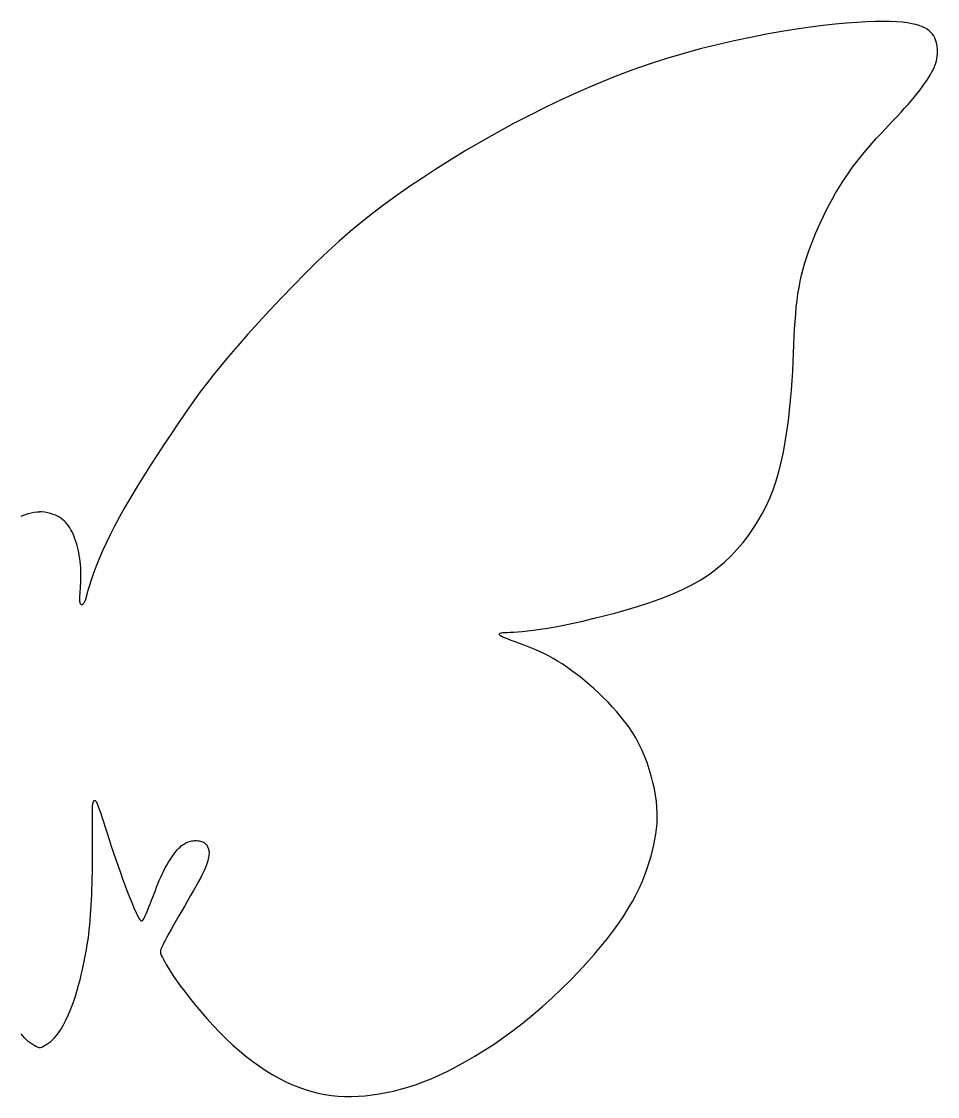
# Paper-space layout 'Layout1' of a CAD drawing. Header units: millimetres. Extents: x 76 to 198, y 127 to 164.
# Drawn here: x 170.51 to 197.54, y 131.91 to 163.61 of the extents above; entities that cross this region are included whole.
import ezdxf

# ---------------------------------------------------------------- set-up
doc = ezdxf.new("R2010")
doc.units = ezdxf.units.MM

psp = doc.layouts.get("Layout1")

# ---------------------------------------------------------------- linework, layer by layer
for points in [[(171.042, 133.352), (171.13, 133.383), (171.259, 133.453), (171.376, 133.541), (171.483, 133.645), (171.58, 133.762), (171.668, 133.89), (171.749, 134.025), (171.823, 134.166), (171.89, 134.309), (171.952, 134.455), (172.01, 134.602), (172.062, 134.751), (172.111, 134.901), (172.156, 135.051), (172.198, 135.202), (172.238, 135.354), (172.275, 135.504), (172.31, 135.655), (172.343, 135.805), (172.374, 135.954), (172.403, 136.102), (172.429, 136.25), (172.453, 136.396), (172.475, 136.541), (172.494, 136.685), (172.51, 136.829), (172.525, 136.972), (172.538, 137.116), (172.549, 137.262), (172.559, 137.409), (172.568, 137.559), (172.576, 137.713), (172.583, 137.87), (172.59, 138.031), (172.596, 138.195), (172.601, 138.361), (172.605, 138.53), (172.608, 138.701), (172.61, 138.873), (172.611, 139.046), (172.611, 139.22), (172.611, 139.391), (172.609, 139.558), (172.608, 139.718), (172.606, 139.869), (172.604, 140.008), (172.603, 140.132), (172.603, 140.24), (172.603, 140.328), (172.605, 140.4), (172.607, 140.456), (172.61, 140.5), (172.614, 140.533), (172.618, 140.558), (172.622, 140.577), (172.627, 140.592), (172.632, 140.606), (172.638, 140.617), (172.644, 140.627), (172.65, 140.634), (172.657, 140.64), (172.664, 140.643), (172.672, 140.643), (172.681, 140.641), (172.691, 140.635), (172.702, 140.623), (172.715, 140.603), (172.731, 140.572), (172.751, 140.528), (172.775, 140.467), (172.804, 140.387), (172.84, 140.286), (172.881, 140.162), (172.928, 140.017), (172.981, 139.855), (173.037, 139.679), (173.098, 139.492), (173.161, 139.298), (173.227, 139.1), (173.294, 138.902), (173.361, 138.707), (173.429, 138.516), (173.496, 138.332), (173.561, 138.157), (173.623, 137.993), (173.682, 137.841), (173.736, 137.703), (173.785, 137.582), (173.829, 137.478), (173.867, 137.391), (173.9, 137.318), (173.928, 137.259), (173.953, 137.211), (173.975, 137.174), (173.994, 137.145), (174.011, 137.123), (174.026, 137.107), (174.041, 137.096), (174.055, 137.093), (174.069, 137.096), (174.084, 137.107), (174.101, 137.127), (174.119, 137.157), (174.14, 137.196), (174.163, 137.245), (174.19, 137.304), (174.218, 137.371), (174.249, 137.446), (174.282, 137.527), (174.316, 137.613), (174.351, 137.703), (174.387, 137.797), (174.423, 137.892), (174.461, 137.989), (174.499, 138.087), (174.538, 138.184), (174.578, 138.282), (174.619, 138.378), (174.662, 138.472), (174.707, 138.564), (174.753, 138.653), (174.8, 138.738), (174.848, 138.82), (174.896, 138.897), (174.944, 138.968), (174.99, 139.035), (175.035, 139.095), (175.077, 139.149), (175.117, 139.196), (175.155, 139.236), (175.19, 139.271), (175.224, 139.301), (175.256, 139.327), (175.288, 139.349), (175.318, 139.368), (175.349, 139.385), (175.379, 139.4), (175.409, 139.414), (175.44, 139.426), (175.471, 139.437), (175.503, 139.445), (175.536, 139.452), (175.569, 139.457), (175.604, 139.46), (175.64, 139.461), (175.676, 139.46), (175.713, 139.457), (175.749, 139.452), (175.785, 139.444), (175.819, 139.435), (175.851, 139.423), (175.881, 139.409), (175.907, 139.393), (175.931, 139.375), (175.952, 139.355), (175.971, 139.333), (175.987, 139.31), (176.001, 139.286), (176.013, 139.261), (176.023, 139.235), (176.031, 139.208), (176.037, 139.181), (176.042, 139.152), (176.044, 139.121), (176.044, 139.088), (176.042, 139.052), (176.038, 139.012), (176.031, 138.969), (176.022, 138.921), (176.009, 138.868), (175.991, 138.809), (175.968, 138.742), (175.939, 138.666), (175.902, 138.581), (175.857, 138.484), (175.803, 138.376), (175.738, 138.255), (175.666, 138.124), (175.586, 137.984), (175.502, 137.838), (175.414, 137.688), (175.326, 137.537), (175.238, 137.388), (175.153, 137.241), (175.071, 137.1), (174.995, 136.966), (174.924, 136.84), (174.858, 136.723), (174.8, 136.615), (174.748, 136.518), (174.705, 136.433), (174.669, 136.361), (174.642, 136.302), (174.624, 136.254), (174.613, 136.213), (174.611, 136.177), (174.615, 136.143), (174.627, 136.107), (174.645, 136.066), (174.669, 136.018), (174.699, 135.959), (174.737, 135.888), (174.783, 135.806), (174.84, 135.71), (174.908, 135.6), (174.99, 135.475), (175.086, 135.335), (175.198, 135.178), (175.327, 135.006), (175.472, 134.819), (175.63, 134.623), (175.8, 134.42), (175.979, 134.214), (176.165, 134.008), (176.357, 133.807), (176.551, 133.613), (176.747, 133.43), (176.944, 133.257), (177.141, 133.095), (177.338, 132.945), (177.535, 132.805), (177.731, 132.675), (177.927, 132.557), (178.121, 132.448), (178.313, 132.351), (178.505, 132.263), (178.696, 132.186), (178.886, 132.119), (179.077, 132.061), (179.268, 132.013), (179.46, 131.975), (179.654, 131.946), (179.85, 131.927), (180.048, 131.916), (180.248, 131.915), (180.45, 131.921), (180.653, 131.936), (180.858, 131.959), (181.065, 131.99), (181.274, 132.028), (181.484, 132.074), (181.698, 132.127), (181.914, 132.19), (182.136, 132.262), (182.363, 132.345), (182.596, 132.439), (182.838, 132.545), (183.088, 132.664), (183.348, 132.797), (183.616, 132.943), (183.891, 133.103), (184.171, 133.276), (184.456, 133.462), (184.743, 133.66), (185.031, 133.871), (185.319, 134.094), (185.605, 134.328), (185.887, 134.572), (186.164, 134.823), (186.434, 135.079), (186.695, 135.337), (186.944, 135.594), (187.181, 135.849), (187.403, 136.098), (187.609, 136.341), (187.8, 136.576), (187.975, 136.805), (188.135, 137.027), (188.282, 137.244), (188.415, 137.456), (188.536, 137.663), (188.645, 137.866), (188.742, 138.065), (188.829, 138.261), (188.907, 138.452), (188.975, 138.639), (189.034, 138.821), (189.086, 138.998), (189.131, 139.17), (189.169, 139.336), (189.202, 139.497), (189.228, 139.654), (189.248, 139.809), (189.262, 139.963), (189.269, 140.12), (189.268, 140.279), (189.259, 140.444), (189.242, 140.617), (189.217, 140.797), (189.184, 140.985), (189.142, 141.177), (189.092, 141.372), (189.035, 141.568), (188.97, 141.762), (188.897, 141.953), (188.817, 142.138), (188.73, 142.316), (188.635, 142.487), (188.535, 142.652), (188.428, 142.811), (188.316, 142.964), (188.198, 143.113), (188.076, 143.258), (187.949, 143.399), (187.818, 143.538), (187.684, 143.673), (187.548, 143.805), (187.41, 143.932), (187.271, 144.055), (187.132, 144.172), (186.994, 144.284), (186.858, 144.39), (186.724, 144.49), (186.591, 144.584), (186.459, 144.672), (186.327, 144.755), (186.194, 144.833), (186.059, 144.907), (185.921, 144.977), (185.78, 145.043), (185.635, 145.105), (185.488, 145.165), (185.344, 145.22), (185.205, 145.273), (185.074, 145.321), (184.954, 145.365), (184.849, 145.406), (184.762, 145.442), (184.695, 145.473), (184.647, 145.501), (184.619, 145.524), (184.607, 145.544), (184.613, 145.56), (184.633, 145.574), (184.667, 145.584), (184.714, 145.592), (184.774, 145.597), (184.846, 145.601), (184.932, 145.605), (185.033, 145.61), (185.151, 145.618), (185.287, 145.629), (185.442, 145.644), (185.617, 145.665), (185.812, 145.692), (186.028, 145.727), (186.263, 145.768), (186.517, 145.817), (186.787, 145.872), (187.073, 145.935), (187.373, 146.006), (187.688, 146.083), (188.014, 146.168), (188.349, 146.261), (188.687, 146.362), (189.025, 146.471), (189.358, 146.589), (189.682, 146.716), (189.993, 146.852), (190.285, 146.998), (190.556, 147.153), (190.807, 147.318), (191.038, 147.49), (191.252, 147.671), (191.449, 147.858), (191.631, 148.052), (191.8, 148.251), (191.957, 148.455), (192.103, 148.663), (192.239, 148.876), (192.365, 149.096), (192.482, 149.324), (192.588, 149.56), (192.686, 149.807), (192.775, 150.065), (192.855, 150.336), (192.927, 150.62), (192.99, 150.914), (193.046, 151.217), (193.095, 151.524), (193.138, 151.834), (193.174, 152.142), (193.204, 152.445), (193.229, 152.742), (193.25, 153.029), (193.266, 153.306), (193.28, 153.573), (193.291, 153.83), (193.302, 154.078), (193.312, 154.317), (193.323, 154.548), (193.337, 154.769), (193.353, 154.982), (193.372, 155.188), (193.395, 155.387), (193.421, 155.58), (193.452, 155.769), (193.487, 155.955), (193.527, 156.137), (193.573, 156.318), (193.624, 156.498), (193.68, 156.676), (193.741, 156.854), (193.807, 157.031), (193.876, 157.206), (193.949, 157.38), (194.025, 157.553), (194.103, 157.724), (194.184, 157.893), (194.267, 158.06), (194.353, 158.225), (194.441, 158.388), (194.532, 158.549), (194.626, 158.708), (194.723, 158.864), (194.823, 159.017), (194.927, 159.168), (195.034, 159.316), (195.144, 159.462), (195.257, 159.605), (195.373, 159.747), (195.49, 159.886), (195.61, 160.024), (195.732, 160.159), (195.855, 160.294), (195.979, 160.426), (196.102, 160.557), (196.224, 160.685), (196.343, 160.811), (196.458, 160.933), (196.568, 161.053), (196.673, 161.169), (196.77, 161.282), (196.861, 161.39), (196.945, 161.495), (197.022, 161.596), (197.093, 161.692), (197.158, 161.784), (197.218, 161.871), (197.271, 161.954), (197.32, 162.032), (197.363, 162.107), (197.401, 162.178), (197.434, 162.246), (197.462, 162.314), (197.486, 162.381), (197.505, 162.448), (197.519, 162.516), (197.53, 162.586), (197.536, 162.657), (197.538, 162.729), (197.535, 162.801), (197.528, 162.871), (197.516, 162.941), (197.501, 163.008), (197.48, 163.072), (197.455, 163.132), (197.425, 163.189), (197.388, 163.242), (197.345, 163.292), (197.294, 163.338), (197.234, 163.382), (197.166, 163.421), (197.087, 163.458), (196.997, 163.492), (196.895, 163.522), (196.779, 163.548), (196.648, 163.57), (196.499, 163.588), (196.331, 163.601), (196.143, 163.609), (195.932, 163.612), (195.698, 163.609), (195.44, 163.6), (195.157, 163.584), (194.85, 163.561), (194.519, 163.53), (194.163, 163.49), (193.783, 163.441), (193.377, 163.383), (192.946, 163.314), (192.494, 163.235), (192.023, 163.144), (191.537, 163.043), (191.039, 162.929), (190.533, 162.802), (190.022, 162.663), (189.509, 162.51), (188.998, 162.343), (188.488, 162.164), (187.981, 161.971), (187.477, 161.767), (186.975, 161.552), (186.478, 161.326), (185.984, 161.09), (185.495, 160.844), (185.01, 160.59), (184.533, 160.33), (184.064, 160.064), (183.606, 159.795), (183.161, 159.525), (182.732, 159.255), (182.32, 158.987), (181.928, 158.723), (181.557, 158.465), (181.203, 158.208), (180.863, 157.95), (180.532, 157.688), (180.207, 157.418), (179.883, 157.135), (179.556, 156.838), (179.223, 156.521), (178.88, 156.185), (178.532, 155.832), (178.183, 155.469), (177.84, 155.104), (177.507, 154.741), (177.189, 154.388), (176.892, 154.051), (176.62, 153.736), (176.379, 153.448), (176.163, 153.181), (175.967, 152.931), (175.787, 152.692), (175.615, 152.456), (175.448, 152.219), (175.28, 151.974), (175.105, 151.715), (174.919, 151.438), (174.724, 151.145), (174.524, 150.84), (174.322, 150.528), (174.122, 150.213), (173.926, 149.899), (173.739, 149.59), (173.564, 149.291), (173.404, 149.005), (173.258, 148.733), (173.127, 148.476), (173.009, 148.234), (172.904, 148.006), (172.812, 147.795), (172.732, 147.599), (172.663, 147.42), (172.604, 147.257), (172.556, 147.111), (172.515, 146.98), (172.481, 146.864), (172.453, 146.763), (172.429, 146.677), (172.407, 146.604), (172.388, 146.544), (172.369, 146.497), (172.35, 146.462), (172.332, 146.437), (172.315, 146.421), (172.299, 146.413), (172.285, 146.412), (172.272, 146.417), (172.261, 146.426), (172.251, 146.439), (172.244, 146.457), (172.239, 146.478), (172.235, 146.506), (172.233, 146.539), (172.233, 146.578), (172.234, 146.625), (172.236, 146.68), (172.24, 146.743), (172.245, 146.813), (172.251, 146.89), (172.256, 146.972), (172.261, 147.058), (172.265, 147.147), (172.267, 147.238), (172.267, 147.329), (172.264, 147.421), (172.259, 147.512), (172.252, 147.602), (172.242, 147.692), (172.231, 147.781), (172.217, 147.868), (172.2, 147.954), (172.182, 148.039), (172.162, 148.122), (172.14, 148.203), (172.116, 148.281), (172.09, 148.357), (172.062, 148.43), (172.033, 148.5), (172.003, 148.566), (171.97, 148.628), (171.937, 148.686), (171.901, 148.74), (171.864, 148.79), (171.824, 148.836), (171.781, 148.88), (171.735, 148.92), (171.686, 148.957), (171.633, 148.992), (171.576, 149.024), (171.514, 149.053), (171.446, 149.08), (171.371, 149.104), (171.289, 149.124), (171.198, 149.141), (171.098, 149.153), (171.042, 149.158)], [(170.507, 149.024), (170.569, 149.053), (170.637, 149.08), (170.712, 149.104), (170.794, 149.124), (170.885, 149.141), (170.985, 149.153), (171.042, 149.158)], [(171.042, 133.352), (170.953, 133.383), (170.824, 133.453), (170.707, 133.541), (170.6, 133.645), (170.503, 133.762)]]:
    psp.add_lwpolyline(points)

doc.saveas('drawing.dxf')
